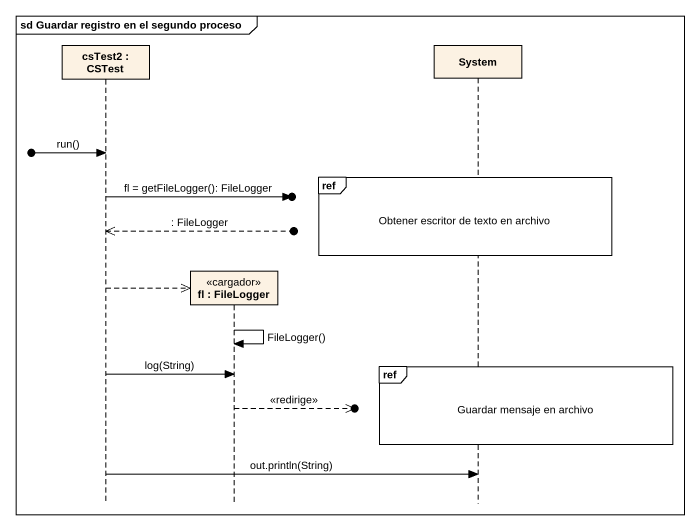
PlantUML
@startuml
mainframe sd Guardar registro en el segundo proceso
hide footbox
participant "csTest2 : CSTest" as csTest2
participant "fl : FileLogger" as fl <<cargador>>
participant System

[o-> csTest2 : run()
ref over System : Obtener escritor de texto en archivo
csTest2 ->o] : fl = getFileLogger(): FileLogger
csTest2 <<--o] : : FileLogger
csTest2 -->> fl **
fl -> fl : FileLogger()
ref over System : Guardar mensaje en archivo
csTest2 -> fl : log(String)
fl -->>o] : <<redirige>>
csTest2 -> System : out.println(String)
@enduml
